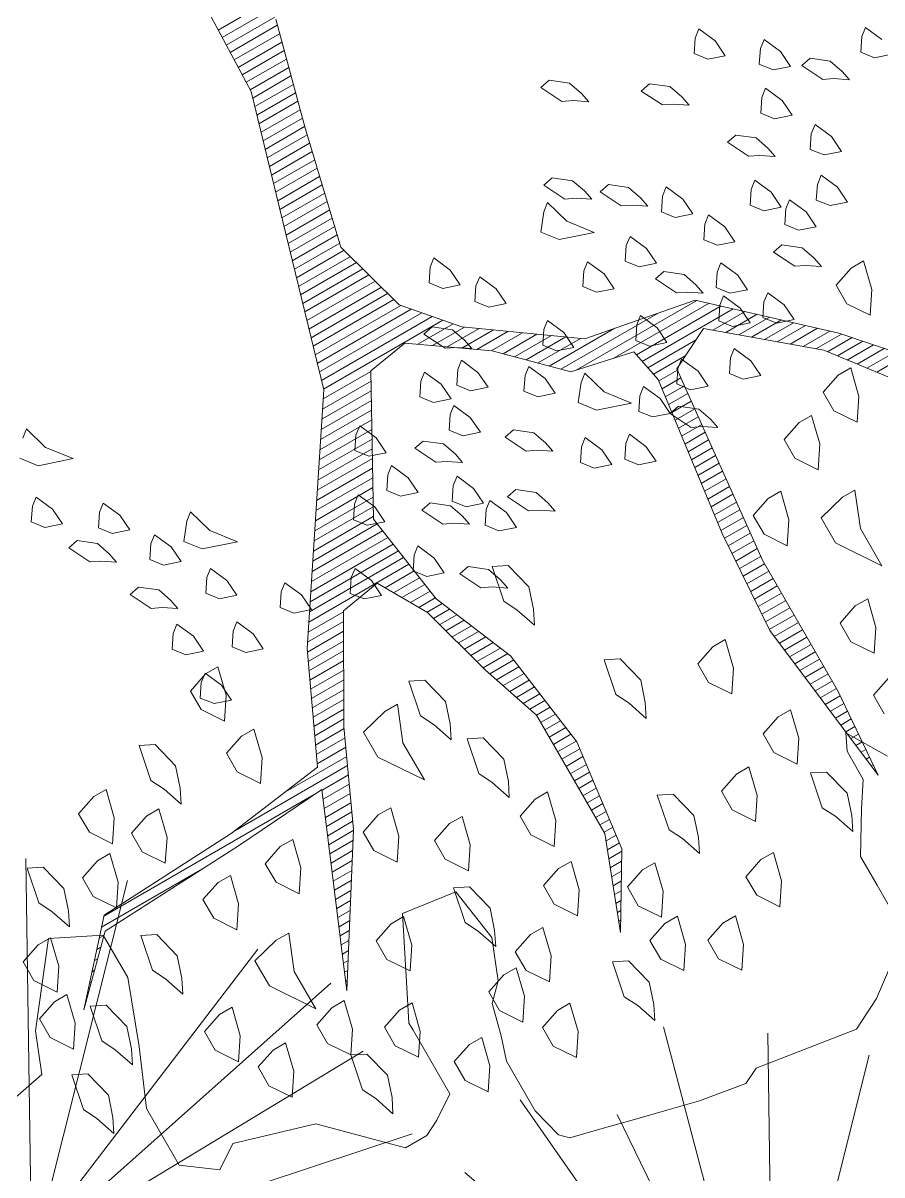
# Model space of a CAD drawing. Header units: metres. Extents: x 12093 to 20303, y 514 to 1412.
# Drawn here: x 19791.381 to 19792.836, y 679.381 to 681.333 of the extents above; entities that cross this region are included whole.
import ezdxf

# ---------------------------------------------------------------- set-up
doc = ezdxf.new("R2010")
doc.units = ezdxf.units.M
doc.layers.get('0').update_dxf_attribs({"lineweight": 13})
for name, color, linetype, lineweight in [('AMBI-GRASS', 104, 'Continuous', 20), ('ARBOLES', 52, 'Continuous', 13), ('grass', 64, 'Continuous', 13)]:
    doc.layers.add(name, color=color, linetype=linetype, lineweight=lineweight)
doc.layers.add('desnivel', color=9, linetype='Continuous')

# ---------------------------------------------------------------- blocks, each defined once
blk = doc.blocks.new('ghgfghgh')
at = {"layer": 'ARBOLES', "lineweight": 20}
for p, q in [((20001.6557, 663.7091), (20001.5472, 663.9124)), ((20001.6207, 663.7747), (20001.6728, 663.8048)), ((20001.6249, 663.7667), (20001.6768, 663.7967)), ((20001.6292, 663.7587), (20001.6809, 663.7886)), ((20001.682, 663.7863), (20001.713, 663.6712)), ((20001.6334, 663.7508), (20001.6837, 663.7798)), ((20001.6377, 663.7428), (20001.6862, 663.7708)), ((20001.6419, 663.7348), (20001.6886, 663.7618)), ((20001.6462, 663.7269), (20001.691, 663.7528)), ((20001.6504, 663.7189), (20001.6935, 663.7437)), ((20001.6547, 663.7109), (20001.6959, 663.7347)), ((20001.6574, 663.7021), (20001.6983, 663.7257)), ((20001.6596, 663.6929), (20001.7008, 663.7167)), ((20001.7333, 663.3904), (20001.6557, 663.7091)), ((20001.6618, 663.6838), (20001.7032, 663.7077)), ((20001.6641, 663.6746), (20001.7056, 663.6986)), ((20001.6663, 663.6655), (20001.708, 663.6896)), ((20001.6685, 663.6564), (20001.7105, 663.6806)), ((20001.6707, 663.6472), (20001.7129, 663.6716)), ((20001.673, 663.6381), (20001.7156, 663.6627)), ((20001.713, 663.6712), (20001.7517, 663.5428)), ((20001.6752, 663.6289), (20001.7182, 663.6538)), ((20001.6774, 663.6198), (20001.7209, 663.6449)), ((20001.6796, 663.6107), (20001.7236, 663.636)), ((20001.6819, 663.6015), (20001.7263, 663.6272)), ((20001.6841, 663.5924), (20001.7289, 663.6183)), ((20001.6863, 663.5832), (20001.7316, 663.6094)), ((20001.6885, 663.5741), (20001.7343, 663.6005)), ((20001.6908, 663.565), (20001.737, 663.5916)), ((20001.693, 663.5558), (20001.7396, 663.5828)), ((20001.6952, 663.5467), (20001.7423, 663.5739)), ((20001.6974, 663.5375), (20001.745, 663.565)), ((20001.6997, 663.5284), (20001.7477, 663.5561)), ((20001.7019, 663.5193), (20001.7503, 663.5472)), ((20001.7041, 663.5101), (20001.755, 663.5395)), ((20001.7517, 663.5428), (20001.8138, 663.4812)), ((20001.7064, 663.501), (20001.7617, 663.5329)), ((20001.7086, 663.4918), (20001.7683, 663.5263)), ((20001.7108, 663.4827), (20001.775, 663.5197)), ((20001.713, 663.4736), (20001.7816, 663.5132)), ((20001.7153, 663.4644), (20001.7882, 663.5066)), ((20001.7175, 663.4553), (20001.7949, 663.5)), ((20001.7197, 663.4461), (20001.8015, 663.4934)), ((20001.7219, 663.437), (20001.8082, 663.4868)), ((20001.7242, 663.4279), (20001.8155, 663.4806)), ((20002.0027, 663.4114), (20002.1318, 663.486)), ((20002.0121, 663.445), (20002.13, 663.4864)), ((20002.0423, 663.4239), (20002.1447, 663.483)), ((20002.0672, 663.4278), (20002.1576, 663.48)), ((20002.13, 663.4864), (20002.2834, 663.4509)), ((20001.7264, 663.4187), (20001.8267, 663.4767)), ((20001.7286, 663.4096), (20001.8379, 663.4727)), ((20001.7308, 663.4004), (20001.8492, 663.4688)), ((20001.9864, 663.4125), (20002.0903, 663.4725)), ((20002.0733, 663.4209), (20002.1705, 663.4771)), ((20002.1489, 663.4541), (20002.1834, 663.4741)), ((20002.1626, 663.4517), (20002.1963, 663.4711)), ((20002.1764, 663.4492), (20002.2092, 663.4681)), ((20001.7331, 663.3913), (20001.8604, 663.4648)), ((20001.9741, 663.4158), (20002.0441, 663.4562)), ((20002.1387, 663.456), (20002.1103, 663.413)), ((20002.2673, 663.4328), (20002.1387, 663.456)), ((20002.1901, 663.4467), (20002.222, 663.4651)), ((20002.2039, 663.4442), (20002.2349, 663.4621)), ((20002.2176, 663.4417), (20002.2478, 663.4592)), ((20002.2314, 663.4392), (20002.2607, 663.4562)), ((20002.0793, 663.414), (20002.1304, 663.4435)), ((20002.2451, 663.4368), (20002.2736, 663.4532)), ((20002.2589, 663.4343), (20002.2861, 663.45)), ((20002.2714, 663.4311), (20002.2976, 663.4462)), ((20002.2819, 663.4267), (20002.309, 663.4423)), ((20002.2834, 663.4509), (20002.4484, 663.3955)), ((20001.8197, 663.4403), (20001.7837, 663.4106)), ((20002.0645, 663.4309), (20001.997, 663.4096)), ((20002.0903, 663.4015), (20002.0645, 663.4309)), ((20002.419, 663.3696), (20002.2673, 663.4328)), ((20002.2924, 663.4223), (20002.3204, 663.4385)), ((20002.3029, 663.418), (20002.3318, 663.4347)), ((20002.3134, 663.4136), (20002.3432, 663.4308)), ((20002.0854, 663.4071), (20002.1193, 663.4267)), ((20002.3239, 663.4092), (20002.3546, 663.427)), ((20001.7327, 663.3807), (20001.7837, 663.4101)), ((20001.7837, 663.4106), (20001.7863, 663.2525)), ((20002.091, 663.3999), (20002.111, 663.4114)), ((20002.1103, 663.413), (20002.2017, 663.2087)), ((20001.732, 663.3698), (20001.7838, 663.3998)), ((20002.1587, 663.237), (20002.0903, 663.4015)), ((20002.0945, 663.3915), (20002.1147, 663.4032)), ((20002.098, 663.3831), (20002.1184, 663.3949)), ((20001.7155, 663.1141), (20001.7333, 663.3904)), ((20001.7313, 663.359), (20001.784, 663.3895)), ((20002.1015, 663.3747), (20002.1221, 663.3866)), ((20001.7299, 663.3373), (20001.7844, 663.3688)), ((20001.7306, 663.3482), (20001.7842, 663.3791)), ((20002.105, 663.3663), (20002.1258, 663.3783)), ((20002.1085, 663.3579), (20002.1295, 663.37)), ((20001.7292, 663.3265), (20001.7845, 663.3585)), ((20002.112, 663.3495), (20002.1332, 663.3617)), ((20001.7285, 663.3157), (20001.7847, 663.3481)), ((20002.1155, 663.341), (20002.1369, 663.3534)), ((20002.119, 663.3326), (20002.1406, 663.3452)), ((20001.7278, 663.3049), (20001.7849, 663.3378)), ((20002.1225, 663.3242), (20002.1443, 663.3369)), ((20001.7271, 663.294), (20001.785, 663.3275)), ((20002.126, 663.3158), (20002.1481, 663.3286)), ((20002.1294, 663.3074), (20002.1518, 663.3203)), ((20001.7257, 663.2724), (20001.7854, 663.3068)), ((20001.7264, 663.2832), (20001.7852, 663.3172)), ((20002.1329, 663.299), (20002.1555, 663.312)), ((20001.725, 663.2615), (20001.7856, 663.2965)), ((20002.1364, 663.2906), (20002.1592, 663.3037)), ((20002.1399, 663.2822), (20002.1629, 663.2954)), ((20001.7243, 663.2507), (20001.7857, 663.2862)), ((20002.1434, 663.2738), (20002.1666, 663.2872)), ((20001.7236, 663.2399), (20001.7859, 663.2759)), ((20002.1469, 663.2654), (20002.1703, 663.2789)), ((20002.1504, 663.257), (20002.174, 663.2706)), ((20001.7229, 663.2291), (20001.7861, 663.2655)), ((20002.1539, 663.2486), (20002.1777, 663.2623)), ((20001.7215, 663.2074), (20001.7905, 663.2472)), ((20001.7222, 663.2182), (20001.7862, 663.2552)), ((20001.7863, 663.2525), (20001.8533, 663.1671)), ((20002.1574, 663.2402), (20002.1814, 663.254)), ((20002.1612, 663.2319), (20002.1851, 663.2457)), ((20001.7201, 663.1857), (20001.8017, 663.2329)), ((20001.7208, 663.1966), (20001.7961, 663.24)), ((20002.2096, 663.1335), (20002.1587, 663.237)), ((20002.1652, 663.2238), (20002.1888, 663.2374)), ((20001.7194, 663.1749), (20001.8073, 663.2257)), ((20002.1692, 663.2157), (20002.1925, 663.2292)), ((20002.1732, 663.2076), (20002.1962, 663.2209)), ((20001.718, 663.1533), (20001.8186, 663.2113)), ((20001.7187, 663.1641), (20001.813, 663.2185)), ((20002.1772, 663.1995), (20002.1999, 663.2126)), ((20002.2017, 663.2087), (20002.2823, 663.069)), ((20001.7173, 663.1424), (20001.8242, 663.2042)), ((20001.7988, 663.1791), (20001.8299, 663.197)), ((20002.1812, 663.1913), (20002.2041, 663.2045)), ((20002.1852, 663.1832), (20002.2086, 663.1967)), ((20001.7904, 663.184), (20001.7543, 663.1543)), ((20001.8439, 663.1528), (20001.7904, 663.184)), ((20001.8078, 663.1738), (20001.8355, 663.1898)), ((20002.1892, 663.1751), (20002.2131, 663.1889)), ((20001.8168, 663.1686), (20001.8411, 663.1827)), ((20001.8258, 663.1634), (20001.8468, 663.1755)), ((20002.1932, 663.167), (20002.2176, 663.1811)), ((20002.1971, 663.1589), (20002.2221, 663.1733)), ((20001.8347, 663.1581), (20001.8524, 663.1683)), ((20001.8437, 663.1529), (20001.8598, 663.1622)), ((20001.8533, 663.1671), (20001.9326, 663.1065)), ((20002.2011, 663.1507), (20002.2266, 663.1654)), ((20001.7166, 663.1316), (20001.7543, 663.1534)), ((20001.7543, 663.1543), (20001.7549, 663.0305)), ((20001.906, 663.0912), (20001.8439, 663.1528)), ((20001.8504, 663.1463), (20001.8676, 663.1562)), ((20001.8571, 663.1397), (20001.8754, 663.1503)), ((20002.2051, 663.1426), (20002.2311, 663.1576)), ((20002.2091, 663.1345), (20002.2357, 663.1498)), ((20001.7159, 663.1208), (20001.7544, 663.143)), ((20001.8637, 663.1331), (20001.8831, 663.1444)), ((20001.8703, 663.1265), (20001.8909, 663.1384)), ((20002.2144, 663.1271), (20002.2402, 663.142)), ((20002.2198, 663.1198), (20002.2447, 663.1342)), ((20001.7158, 663.1103), (20001.7544, 663.1326)), ((20001.7167, 663.1004), (20001.7545, 663.1222)), ((20001.877, 663.12), (20001.8987, 663.1325)), ((20001.8836, 663.1134), (20001.9064, 663.1265)), ((20002.3255, 662.9788), (20002.2096, 663.1335)), ((20002.2253, 663.1126), (20002.2492, 663.1264)), ((20001.7265, 662.9875), (20001.7155, 663.1141)), ((20001.7175, 663.0904), (20001.7545, 663.1118)), ((20001.8903, 663.1068), (20001.9142, 663.1206)), ((20001.8969, 663.1002), (20001.922, 663.1147)), ((20002.2308, 663.1053), (20002.2537, 663.1185)), ((20002.2362, 663.098), (20002.2582, 663.1107)), ((20001.7184, 663.0805), (20001.7546, 663.1014)), ((20001.9036, 663.0936), (20001.9298, 663.1087)), ((20001.9105, 663.0872), (20001.9361, 663.102)), ((20001.9326, 663.1065), (20002.0035, 663.0145)), ((20002.2417, 663.0907), (20002.2627, 663.1029)), ((20001.7193, 663.0706), (20001.7546, 663.091)), ((20001.9605, 663.0429), (20001.906, 663.0912)), ((20001.9176, 663.0809), (20001.9417, 663.0948)), ((20001.9248, 663.0746), (20001.9472, 663.0875)), ((20002.2471, 663.0834), (20002.2673, 663.0951)), ((20002.2526, 663.0762), (20002.2718, 663.0873)), ((20001.7201, 663.0607), (20001.7547, 663.0806)), ((20001.9319, 663.0683), (20001.9528, 663.0803)), ((20001.939, 663.0619), (20001.9584, 663.0731)), ((20002.258, 663.0689), (20002.2763, 663.0794)), ((20001.721, 663.0507), (20001.7547, 663.0702)), ((20001.7219, 663.0408), (20001.7548, 663.0598)), ((20001.9461, 663.0556), (20001.9639, 663.0659)), ((20002.2635, 663.0616), (20002.2808, 663.0716)), ((20002.2689, 663.0543), (20002.2849, 663.0636)), ((20002.2823, 663.069), (20002.3255, 662.9788)), ((20001.7227, 663.0309), (20001.7548, 663.0494)), ((20001.9532, 663.0493), (20001.9695, 663.0587)), ((20001.9604, 663.043), (20001.975, 663.0515)), ((20002.2744, 663.0471), (20002.2888, 663.0554)), ((20001.7236, 663.021), (20001.7549, 663.039)), ((20002.0335, 662.9165), (20001.9605, 663.0429)), ((20001.9649, 663.0352), (20001.9806, 663.0442)), ((20001.9695, 663.0274), (20001.9861, 663.037)), ((20002.2798, 663.0398), (20002.2927, 663.0472)), ((20002.2853, 663.0325), (20002.2966, 663.0391)), ((20001.7245, 663.011), (20001.7551, 663.0287)), ((20001.7549, 663.0305), (20001.7649, 662.921)), ((20001.974, 663.0196), (20001.9917, 663.0298)), ((20002.2907, 663.0252), (20002.3006, 663.0309)), ((20001.7253, 663.0011), (20001.756, 663.0188)), ((20001.9785, 663.0118), (20001.9973, 663.0226)), ((20001.983, 663.0039), (20002.0028, 663.0154)), ((20002.0035, 663.0145), (20002.0516, 662.9004)), ((20002.2962, 663.018), (20002.3045, 663.0227)), ((20002.3016, 663.0107), (20002.3084, 663.0146)), ((20001.6924, 662.9613), (20001.7578, 662.999)), ((20001.7262, 662.9912), (20001.7569, 663.0089)), ((20001.9875, 662.9961), (20002.0066, 663.0071)), ((20001.992, 662.9883), (20002.0101, 662.9988)), ((20002.3071, 663.0034), (20002.3123, 663.0064)), ((20002.3125, 662.9961), (20002.3162, 662.9982)), ((20001.6345, 662.9166), (20001.7265, 662.9875)), ((20001.6383, 662.9196), (20001.7587, 662.9891)), ((20001.9965, 662.9805), (20002.0137, 662.9904)), ((20002.318, 662.9888), (20002.3201, 662.9901)), ((20001.7315, 662.963), (20001.7596, 662.9792)), ((20002.0011, 662.9727), (20002.0172, 662.982)), ((20002.0056, 662.9648), (20002.0208, 662.9736)), ((20002.3234, 662.9816), (20002.324, 662.9819)), ((20001.7314, 662.9637), (20001.6421, 662.9034)), ((20001.7581, 662.7486), (20001.7314, 662.9637)), ((20001.7327, 662.9532), (20001.7605, 662.9693)), ((20002.0101, 662.957), (20002.0243, 662.9652)), ((20001.4985, 662.8284), (20001.7231, 662.9581)), ((20001.7339, 662.9435), (20001.7614, 662.9594)), ((20001.7351, 662.9338), (20001.7623, 662.9495)), ((20002.0146, 662.9492), (20002.0278, 662.9568)), ((20001.7363, 662.9241), (20001.7632, 662.9396)), ((20002.0191, 662.9414), (20002.0314, 662.9485)), ((20002.0236, 662.9336), (20002.0349, 662.9401)), ((20001.7375, 662.9143), (20001.7641, 662.9297)), ((20002.0281, 662.9258), (20002.0384, 662.9317)), ((20001.4987, 662.8294), (20001.6345, 662.9166)), ((20001.7387, 662.9046), (20001.7648, 662.9197)), ((20001.7649, 662.921), (20001.7581, 662.7486)), ((20002.0327, 662.9179), (20002.042, 662.9233)), ((20002.0501, 662.8109), (20002.0335, 662.9165)), ((20002.0347, 662.9087), (20002.0455, 662.9149)), ((20001.6421, 662.9034), (20001.4997, 662.8122)), ((20001.7399, 662.8949), (20001.7644, 662.909)), ((20002.0362, 662.8991), (20002.049, 662.9065)), ((20002.0516, 662.9004), (20002.0501, 662.8109)), ((20001.7411, 662.8851), (20001.764, 662.8984)), ((20001.7423, 662.8754), (20001.7636, 662.8877)), ((20002.0377, 662.8896), (20002.0516, 662.8976)), ((20001.4959, 662.8166), (20001.6038, 662.8788)), ((20001.7435, 662.8657), (20001.7632, 662.877)), ((20002.0392, 662.88), (20002.0514, 662.8871)), ((20002.0407, 662.8705), (20002.0512, 662.8765)), ((20001.7447, 662.856), (20001.7627, 662.8663)), ((20002.0422, 662.8609), (20002.0511, 662.866)), ((20001.746, 662.8462), (20001.7623, 662.8557)), ((20002.0437, 662.8514), (20002.0509, 662.8555)), ((20001.7472, 662.8365), (20001.7619, 662.845)), ((20002.0453, 662.8418), (20002.0507, 662.845)), ((20001.4772, 662.7283), (20001.4987, 662.8294)), ((20001.7484, 662.8268), (20001.7615, 662.8343)), ((20002.0468, 662.8323), (20002.0505, 662.8344)), ((20001.7496, 662.817), (20001.761, 662.8237)), ((20002.0483, 662.8227), (20002.0503, 662.8239)), ((20001.4997, 662.8122), (20001.4772, 662.7283)), ((20001.7508, 662.8073), (20001.7606, 662.813)), ((20001.752, 662.7976), (20001.7602, 662.8023)), ((20001.4909, 662.7928), (20001.4951, 662.7952)), ((20001.7532, 662.7879), (20001.7598, 662.7917)), ((20001.4884, 662.7809), (20001.4918, 662.7829)), ((20001.7544, 662.7781), (20001.7593, 662.781)), ((20001.4859, 662.769), (20001.4885, 662.7706)), ((20001.7556, 662.7684), (20001.7589, 662.7703)), ((20001.7568, 662.7587), (20001.7585, 662.7596)), ((20001.758, 662.7489), (20001.7581, 662.749))]:
    blk.add_line(p, q, dxfattribs=at)
at = {"layer": 'desnivel', "lineweight": 20}
for p, q in [((20001.6363, 662.5855), (20001.6223, 662.5573)), ((20001.8205, 662.5809), (20001.7966, 662.5873)), ((20001.6223, 662.5573), (20001.5789, 662.5625))]:
    blk.add_line(p, q, dxfattribs=at)
at = {"layer": 'grass'}
for p, q in [((20002.1338, 663.776), (20002.1298, 663.7662)), ((20002.1514, 663.7631), (20002.1338, 663.776)), ((20002.3118, 663.7776), (20002.3078, 663.7678)), ((20002.3294, 663.7647), (20002.3118, 663.7776)), ((20002.1298, 663.7662), (20002.1287, 663.7495)), ((20002.1621, 663.7473), (20002.1514, 663.7631)), ((20002.2036, 663.7647), (20002.1996, 663.7549)), ((20002.2212, 663.7518), (20002.2036, 663.7647)), ((20002.3078, 663.7678), (20002.3067, 663.7511)), ((20002.1287, 663.7495), (20002.1434, 663.7435)), ((20002.1996, 663.7549), (20002.1984, 663.7382)), ((20002.2319, 663.7359), (20002.2212, 663.7518)), ((20002.3067, 663.7511), (20002.3214, 663.7451)), ((20002.3214, 663.7451), (20002.3401, 663.7489)), ((20002.1434, 663.7435), (20002.1621, 663.7473)), ((20002.1984, 663.7382), (20002.2132, 663.7322)), ((20002.2437, 663.7368), (20002.2526, 663.7446)), ((20002.2662, 663.7219), (20002.2437, 663.7368)), ((20002.2526, 663.7446), (20002.2742, 663.7415)), ((20002.2742, 663.7415), (20002.2869, 663.7306)), ((20002.2132, 663.7322), (20002.2319, 663.7359)), ((20002.2869, 663.7306), (20002.2947, 663.7217)), ((20001.9652, 663.7134), (20001.9741, 663.7212)), ((20001.9877, 663.6985), (20001.9652, 663.7134)), ((20001.9741, 663.7212), (20001.9957, 663.7181)), ((20001.9957, 663.7181), (20002.0084, 663.7071)), ((20002.0724, 663.7096), (20002.0813, 663.7174)), ((20002.0813, 663.7174), (20002.1029, 663.7143)), ((20002.1029, 663.7143), (20002.1156, 663.7034)), ((20002.2051, 663.7125), (20002.2011, 663.7027)), ((20002.2227, 663.6996), (20002.2051, 663.7125)), ((20002.278, 663.7228), (20002.2662, 663.7219)), ((20002.2947, 663.7217), (20002.278, 663.7228)), ((20002.0084, 663.7071), (20002.0162, 663.6982)), ((20002.0949, 663.6947), (20002.0724, 663.7096)), ((20002.1156, 663.7034), (20002.1234, 663.6945)), ((20002.2011, 663.7027), (20002.2, 663.686)), ((20002.2334, 663.6838), (20002.2227, 663.6996)), ((20001.9995, 663.6993), (20001.9877, 663.6985)), ((20002.0162, 663.6982), (20001.9995, 663.6993)), ((20002.1067, 663.6956), (20002.0949, 663.6947)), ((20002.1234, 663.6945), (20002.1067, 663.6956)), ((20002.2, 663.686), (20002.2147, 663.68)), ((20002.2147, 663.68), (20002.2334, 663.6838)), ((20002.1644, 663.6548), (20002.1733, 663.6626)), ((20002.1733, 663.6626), (20002.1949, 663.6595)), ((20002.2539, 663.664), (20002.2528, 663.6473)), ((20002.2579, 663.6738), (20002.2539, 663.664)), ((20002.2755, 663.6609), (20002.2579, 663.6738)), ((20002.1869, 663.6399), (20002.1644, 663.6548)), ((20002.1949, 663.6595), (20002.2076, 663.6486)), ((20002.2862, 663.6451), (20002.2755, 663.6609)), ((20002.1987, 663.6408), (20002.1869, 663.6399)), ((20002.2154, 663.6397), (20002.1987, 663.6408)), ((20002.2076, 663.6486), (20002.2154, 663.6397)), ((20002.2528, 663.6473), (20002.2675, 663.6413)), ((20002.2675, 663.6413), (20002.2862, 663.6451)), ((20001.9684, 663.6091), (20001.9773, 663.6169)), ((20001.9773, 663.6169), (20001.9989, 663.6138)), ((20001.9989, 663.6138), (20002.0116, 663.6029)), ((20002.1936, 663.6143), (20002.1896, 663.6045)), ((20002.2112, 663.6014), (20002.1936, 663.6143)), ((20002.2644, 663.6197), (20002.2604, 663.6099)), ((20002.282, 663.6068), (20002.2644, 663.6197)), ((20001.9909, 663.5942), (20001.9684, 663.6091)), ((20002.0116, 663.6029), (20002.0194, 663.594)), ((20002.0283, 663.6018), (20002.0372, 663.6096)), ((20002.0508, 663.5869), (20002.0283, 663.6018)), ((20002.0372, 663.6096), (20002.0588, 663.6065)), ((20002.0588, 663.6065), (20002.0715, 663.5956)), ((20002.0991, 663.6072), (20002.0951, 663.5974)), ((20002.1167, 663.5942), (20002.0991, 663.6072)), ((20002.1896, 663.6045), (20002.1885, 663.5878)), ((20002.2219, 663.5856), (20002.2112, 663.6014)), ((20002.2604, 663.6099), (20002.2593, 663.5932)), ((20002.2927, 663.5909), (20002.282, 663.6068)), ((20001.9722, 663.5904), (20001.9682, 663.5806)), ((20001.9927, 663.5706), (20001.9722, 663.5904)), ((20002.0027, 663.5951), (20001.9909, 663.5942)), ((20002.0194, 663.594), (20002.0027, 663.5951)), ((20002.0715, 663.5956), (20002.0793, 663.5867)), ((20002.0951, 663.5974), (20002.094, 663.5806)), ((20002.1274, 663.5784), (20002.1167, 663.5942)), ((20002.2308, 663.5934), (20002.2268, 663.5836)), ((20002.2484, 663.5805), (20002.2308, 663.5934)), ((20002.2593, 663.5932), (20002.274, 663.5872)), ((20002.274, 663.5872), (20002.2927, 663.5909)), ((20001.9682, 663.5806), (20001.965, 663.559)), ((20002.0626, 663.5878), (20002.0508, 663.5869)), ((20002.0793, 663.5867), (20002.0626, 663.5878)), ((20002.094, 663.5806), (20002.1087, 663.5746)), ((20002.1087, 663.5746), (20002.1274, 663.5784)), ((20002.1441, 663.5773), (20002.1401, 663.5675)), ((20002.1617, 663.5644), (20002.1441, 663.5773)), ((20002.1885, 663.5878), (20002.2032, 663.5818)), ((20002.2032, 663.5818), (20002.2219, 663.5856)), ((20002.2268, 663.5836), (20002.2257, 663.5669)), ((20002.2591, 663.5647), (20002.2484, 663.5805)), ((20002.0221, 663.5586), (20001.9927, 663.5706)), ((20002.1401, 663.5675), (20002.139, 663.5508)), ((20002.1724, 663.5486), (20002.1617, 663.5644)), ((20002.2257, 663.5669), (20002.2404, 663.5609)), ((20002.2404, 663.5609), (20002.2591, 663.5647)), ((20001.965, 663.559), (20001.9847, 663.551)), ((20001.9847, 663.551), (20002.0221, 663.5586)), ((20002.0604, 663.5544), (20002.0564, 663.5446)), ((20002.078, 663.5414), (20002.0604, 663.5544)), ((20002.0564, 663.5446), (20002.0553, 663.5278)), ((20002.0887, 663.5256), (20002.078, 663.5414)), ((20002.139, 663.5508), (20002.1537, 663.5448)), ((20002.1537, 663.5448), (20002.1724, 663.5486)), ((20002.2137, 663.5375), (20002.2226, 663.5453)), ((20002.2226, 663.5453), (20002.2442, 663.5422)), ((20002.2442, 663.5422), (20002.2569, 663.5312)), ((20001.8508, 663.5314), (20001.8468, 663.5216)), ((20001.8684, 663.5184), (20001.8508, 663.5314)), ((20002.0553, 663.5278), (20002.07, 663.5218)), ((20002.2362, 663.5225), (20002.2137, 663.5375)), ((20002.2569, 663.5312), (20002.2647, 663.5223)), ((20002.3098, 663.5282), (20002.2965, 663.5205)), ((20002.3185, 663.4977), (20002.3098, 663.5282)), ((20001.8468, 663.5216), (20001.8457, 663.5048)), ((20001.8791, 663.5026), (20001.8684, 663.5184)), ((20002.0109, 663.5174), (20002.0098, 663.5007)), ((20002.015, 663.5272), (20002.0109, 663.5174)), ((20002.0326, 663.5143), (20002.015, 663.5272)), ((20002.07, 663.5218), (20002.0887, 663.5256)), ((20002.0876, 663.5089), (20002.0965, 663.5167)), ((20002.0965, 663.5167), (20002.1181, 663.5136)), ((20002.1535, 663.5163), (20002.1524, 663.4996)), ((20002.1575, 663.5261), (20002.1535, 663.5163)), ((20002.1751, 663.5132), (20002.1575, 663.5261)), ((20002.248, 663.5234), (20002.2362, 663.5225)), ((20002.2647, 663.5223), (20002.248, 663.5234)), ((20002.2965, 663.5205), (20002.2804, 663.5023)), ((20001.8457, 663.5048), (20001.8604, 663.4988)), ((20001.8604, 663.4988), (20001.8791, 663.5026)), ((20001.8998, 663.5113), (20001.8958, 663.5015)), ((20001.9174, 663.4984), (20001.8998, 663.5113)), ((20002.0433, 663.4984), (20002.0326, 663.5143)), ((20002.1101, 663.494), (20002.0876, 663.5089)), ((20002.1181, 663.5136), (20002.1308, 663.5027)), ((20002.1308, 663.5027), (20002.1386, 663.4938)), ((20002.1858, 663.4974), (20002.1751, 663.5132)), ((20001.8958, 663.5015), (20001.8947, 663.4848)), ((20001.9281, 663.4826), (20001.9174, 663.4984)), ((20002.0098, 663.5007), (20002.0245, 663.4946)), ((20002.0245, 663.4946), (20002.0433, 663.4984)), ((20002.1219, 663.4949), (20002.1101, 663.494)), ((20002.1386, 663.4938), (20002.1219, 663.4949)), ((20002.1524, 663.4996), (20002.1671, 663.4936)), ((20002.1602, 663.4907), (20002.1562, 663.4809)), ((20002.1778, 663.4778), (20002.1602, 663.4907)), ((20002.1671, 663.4936), (20002.1858, 663.4974)), ((20002.2074, 663.4942), (20002.2034, 663.4844)), ((20002.225, 663.4813), (20002.2074, 663.4942)), ((20002.2804, 663.5023), (20002.2919, 663.4824)), ((20002.3167, 663.4701), (20002.3185, 663.4977)), ((20001.8138, 663.4812), (20001.8806, 663.4577)), ((20001.8947, 663.4848), (20001.9094, 663.4788)), ((20001.9094, 663.4788), (20001.9281, 663.4826)), ((20002.1562, 663.4809), (20002.1551, 663.4642)), ((20002.2034, 663.4844), (20002.2023, 663.4677)), ((20002.2357, 663.4655), (20002.225, 663.4813)), ((20002.2919, 663.4824), (20002.3167, 663.4701)), ((20002.0716, 663.4697), (20002.0675, 663.4599)), ((20002.0892, 663.4568), (20002.0716, 663.4697)), ((20002.1885, 663.4619), (20002.1778, 663.4778)), ((20002.2023, 663.4677), (20002.217, 663.4617)), ((20001.8338, 663.4391), (20001.8716, 663.4609)), ((20001.8403, 663.4498), (20001.8492, 663.4576)), ((20001.8492, 663.4576), (20001.8709, 663.4545)), ((20001.8495, 663.4377), (20001.8837, 663.4574)), ((20001.8652, 663.4363), (20001.8991, 663.4559)), ((20001.8709, 663.4545), (20001.8836, 663.4436)), ((20001.8806, 663.4577), (20002.0121, 663.445)), ((20001.8809, 663.4349), (20001.9146, 663.4544)), ((20001.9682, 663.4548), (20001.9671, 663.4381)), ((20001.9722, 663.4646), (20001.9682, 663.4548)), ((20001.9898, 663.4516), (20001.9722, 663.4646)), ((20002.0675, 663.4599), (20002.0664, 663.4432)), ((20002.0998, 663.441), (20002.0892, 663.4568)), ((20002.1551, 663.4642), (20002.1698, 663.4582)), ((20002.1698, 663.4582), (20002.1885, 663.4619)), ((20002.217, 663.4617), (20002.2357, 663.4655)), ((20001.8628, 663.4349), (20001.8403, 663.4498)), ((20001.8836, 663.4436), (20001.8914, 663.4347)), ((20001.8966, 663.4336), (20001.93, 663.4529)), ((20001.9122, 663.4322), (20001.9455, 663.4514)), ((20001.9248, 663.429), (20001.961, 663.4499)), ((20001.9371, 663.4257), (20001.9764, 663.4484)), ((20001.9494, 663.4224), (20001.9919, 663.4469)), ((20001.9617, 663.4191), (20002.0073, 663.4454)), ((20002.0005, 663.4358), (20001.9898, 663.4516)), ((20002.0664, 663.4432), (20002.0811, 663.4372)), ((20001.9131, 663.4321), (20001.8197, 663.4403)), ((20001.8746, 663.4358), (20001.8628, 663.4349)), ((20001.8914, 663.4347), (20001.8746, 663.4358)), ((20001.997, 663.4096), (20001.9131, 663.4321)), ((20001.9671, 663.4381), (20001.9818, 663.432)), ((20001.9818, 663.432), (20002.0005, 663.4358)), ((20002.0811, 663.4372), (20002.0998, 663.441)), ((20002.1716, 663.4345), (20002.1676, 663.4247)), ((20002.1892, 663.4216), (20002.1716, 663.4345)), ((20001.8804, 663.422), (20001.8764, 663.4122)), ((20001.898, 663.4091), (20001.8804, 663.422)), ((20002.1154, 663.4232), (20002.1114, 663.4134)), ((20002.133, 663.4103), (20002.1154, 663.4232)), ((20002.1676, 663.4247), (20002.1665, 663.408)), ((20002.1999, 663.4058), (20002.1892, 663.4216)), ((20001.841, 663.4095), (20001.837, 663.3997)), ((20001.8586, 663.3966), (20001.841, 663.4095)), ((20001.8764, 663.4122), (20001.8753, 663.3955)), ((20001.9087, 663.3933), (20001.898, 663.4091)), ((20001.9482, 663.4057), (20001.9471, 663.389)), ((20001.9522, 663.4155), (20001.9482, 663.4057)), ((20001.9698, 663.4026), (20001.9522, 663.4155)), ((20002.0121, 663.4082), (20002.0081, 663.3984)), ((20002.0326, 663.3884), (20002.0121, 663.4082)), ((20002.1114, 663.4134), (20002.1103, 663.3967)), ((20002.1437, 663.3944), (20002.133, 663.4103)), ((20002.1665, 663.408), (20002.1812, 663.402)), ((20002.1812, 663.402), (20002.1999, 663.4058)), ((20002.2827, 663.4062), (20002.2666, 663.388)), ((20002.296, 663.4138), (20002.2827, 663.4062)), ((20002.3047, 663.3834), (20002.296, 663.4138)), ((20001.837, 663.3997), (20001.8359, 663.383)), ((20001.8693, 663.3808), (20001.8586, 663.3966)), ((20001.8753, 663.3955), (20001.89, 663.3895)), ((20001.89, 663.3895), (20001.9087, 663.3933)), ((20001.9805, 663.3868), (20001.9698, 663.4026)), ((20002.0081, 663.3984), (20002.005, 663.3768)), ((20002.0749, 663.394), (20002.0709, 663.3842)), ((20002.0925, 663.3811), (20002.0749, 663.394)), ((20002.1103, 663.3967), (20002.125, 663.3906)), ((20002.125, 663.3906), (20002.1437, 663.3944)), ((20001.8359, 663.383), (20001.8506, 663.377)), ((20001.8506, 663.377), (20001.8693, 663.3808)), ((20001.9471, 663.389), (20001.9618, 663.383)), ((20001.9618, 663.383), (20001.9805, 663.3868)), ((20002.062, 663.3764), (20002.0326, 663.3884)), ((20002.0709, 663.3842), (20002.0698, 663.3675)), ((20002.1032, 663.3652), (20002.0925, 663.3811)), ((20002.2666, 663.388), (20002.2781, 663.368)), ((20002.3029, 663.3558), (20002.3047, 663.3834)), ((20001.8722, 663.3739), (20001.8682, 663.3641)), ((20001.8898, 663.361), (20001.8722, 663.3739)), ((20002.005, 663.3768), (20002.0246, 663.3688)), ((20002.0246, 663.3688), (20002.062, 663.3764)), ((20002.0698, 663.3675), (20002.0845, 663.3615)), ((20002.1032, 663.3652), (20002.1121, 663.373)), ((20002.1121, 663.373), (20002.1337, 663.3699)), ((20002.1337, 663.3699), (20002.1464, 663.359)), ((20002.2781, 663.368), (20002.3029, 663.3558)), ((20001.8682, 663.3641), (20001.8671, 663.3474)), ((20001.9005, 663.3451), (20001.8898, 663.361)), ((20002.0845, 663.3615), (20002.1032, 663.3652)), ((20002.1257, 663.3503), (20002.1032, 663.3652)), ((20002.1464, 663.359), (20002.1542, 663.3501)), ((20002.241, 663.3555), (20002.2249, 663.3373)), ((20002.2543, 663.3632), (20002.241, 663.3555)), ((20002.263, 663.3327), (20002.2543, 663.3632)), ((20001.4158, 663.3488), (20001.4118, 663.339)), ((20001.4363, 663.329), (20001.4158, 663.3488)), ((20001.7718, 663.352), (20001.7677, 663.3422)), ((20001.7894, 663.3391), (20001.7718, 663.352)), ((20001.8671, 663.3474), (20001.8818, 663.3414)), ((20001.8818, 663.3414), (20001.9005, 663.3451)), ((20001.927, 663.34), (20001.9359, 663.3478)), ((20001.9359, 663.3478), (20001.9575, 663.3447)), ((20001.9575, 663.3447), (20001.9702, 663.3338)), ((20002.0598, 663.343), (20002.0558, 663.3332)), ((20002.0774, 663.33), (20002.0598, 663.343)), ((20002.1375, 663.3512), (20002.1257, 663.3503)), ((20002.1542, 663.3501), (20002.1375, 663.3512)), ((20001.7677, 663.3422), (20001.7666, 663.3255)), ((20001.8001, 663.3233), (20001.7894, 663.3391)), ((20001.8306, 663.328), (20001.8395, 663.3358)), ((20001.8395, 663.3358), (20001.8611, 663.3327)), ((20001.8611, 663.3327), (20001.8738, 663.3218)), ((20001.9495, 663.3251), (20001.927, 663.34)), ((20001.9702, 663.3338), (20001.978, 663.3249)), ((20002.0126, 663.3394), (20002.0086, 663.3296)), ((20002.0302, 663.3265), (20002.0126, 663.3394)), ((20002.0558, 663.3332), (20002.0547, 663.3165)), ((20002.2249, 663.3373), (20002.2364, 663.3174)), ((20002.2612, 663.3051), (20002.263, 663.3327)), ((20001.4657, 663.317), (20001.4363, 663.329)), ((20001.7666, 663.3255), (20001.7813, 663.3195)), ((20001.7813, 663.3195), (20001.8001, 663.3233)), ((20001.8531, 663.3131), (20001.8306, 663.328)), ((20001.8738, 663.3218), (20001.8816, 663.3128)), ((20001.9613, 663.326), (20001.9495, 663.3251)), ((20001.978, 663.3249), (20001.9613, 663.326)), ((20002.0086, 663.3296), (20002.0074, 663.3129)), ((20002.0409, 663.3107), (20002.0302, 663.3265)), ((20002.0881, 663.3142), (20002.0774, 663.33)), ((20001.4087, 663.3174), (20001.4283, 663.3094)), ((20001.4283, 663.3094), (20001.4657, 663.317)), ((20001.8058, 663.3095), (20001.8018, 663.2997)), ((20001.8234, 663.2966), (20001.8058, 663.3095)), ((20001.8649, 663.314), (20001.8531, 663.3131)), ((20001.8816, 663.3128), (20001.8649, 663.314)), ((20002.0074, 663.3129), (20002.0221, 663.3069)), ((20002.0221, 663.3069), (20002.0409, 663.3107)), ((20002.0547, 663.3165), (20002.0694, 663.3104)), ((20002.0694, 663.3104), (20002.0881, 663.3142)), ((20002.2364, 663.3174), (20002.2612, 663.3051)), ((20001.8018, 663.2997), (20001.8007, 663.283)), ((20001.8341, 663.2808), (20001.8234, 663.2966)), ((20001.8756, 663.2981), (20001.8716, 663.2883)), ((20001.8932, 663.2852), (20001.8756, 663.2981)), ((20001.8007, 663.283), (20001.8154, 663.277)), ((20001.8716, 663.2883), (20001.8705, 663.2716)), ((20001.9039, 663.2694), (20001.8932, 663.2852)), ((20001.9295, 663.2761), (20001.9384, 663.2839)), ((20001.9384, 663.2839), (20001.96, 663.2808)), ((20002.2213, 663.2821), (20002.208, 663.2744)), ((20002.2301, 663.2517), (20002.2213, 663.2821)), ((20002.3004, 663.2834), (20002.2871, 663.2757)), ((20002.3063, 663.2425), (20002.3004, 663.2834)), ((20001.4261, 663.276), (20001.4221, 663.2662)), ((20001.4437, 663.2631), (20001.4261, 663.276)), ((20001.4978, 663.2695), (20001.4938, 663.2597)), ((20001.5154, 663.2566), (20001.4978, 663.2695)), ((20001.7702, 663.2783), (20001.7662, 663.2685)), ((20001.7878, 663.2654), (20001.7702, 663.2783)), ((20001.8154, 663.277), (20001.8341, 663.2808)), ((20001.8379, 663.262), (20001.8468, 663.2698)), ((20001.8468, 663.2698), (20001.8685, 663.2667)), ((20001.8705, 663.2716), (20001.8852, 663.2656)), ((20001.8852, 663.2656), (20001.9039, 663.2694)), ((20001.9108, 663.2723), (20001.9068, 663.2625)), ((20001.9284, 663.2594), (20001.9108, 663.2723)), ((20001.952, 663.2612), (20001.9295, 663.2761)), ((20001.96, 663.2808), (20001.9727, 663.2699)), ((20001.9727, 663.2699), (20001.9805, 663.261)), ((20002.208, 663.2744), (20002.1919, 663.2562)), ((20002.2871, 663.2757), (20002.2643, 663.2537)), ((20001.4221, 663.2662), (20001.4209, 663.2495)), ((20001.4544, 663.2472), (20001.4437, 663.2631)), ((20001.4938, 663.2597), (20001.4927, 663.243)), ((20001.5261, 663.2408), (20001.5154, 663.2566)), ((20001.5911, 663.26), (20001.5871, 663.2502)), ((20001.6116, 663.2402), (20001.5911, 663.26)), ((20001.7662, 663.2685), (20001.7651, 663.2518)), ((20001.7985, 663.2496), (20001.7878, 663.2654)), ((20001.8604, 663.2471), (20001.8379, 663.262)), ((20001.8685, 663.2667), (20001.8812, 663.2558)), ((20001.9068, 663.2625), (20001.9057, 663.2458)), ((20001.9391, 663.2436), (20001.9284, 663.2594)), ((20001.9638, 663.2621), (20001.952, 663.2612)), ((20001.9805, 663.261), (20001.9638, 663.2621)), ((20001.4209, 663.2495), (20001.4356, 663.2434)), ((20001.4356, 663.2434), (20001.4544, 663.2472)), ((20001.5871, 663.2502), (20001.584, 663.2286)), ((20001.7651, 663.2518), (20001.7798, 663.2458)), ((20001.7798, 663.2458), (20001.7985, 663.2496)), ((20001.8722, 663.248), (20001.8604, 663.2471)), ((20001.889, 663.2469), (20001.8722, 663.248)), ((20001.8812, 663.2558), (20001.889, 663.2469)), ((20001.9057, 663.2458), (20001.9204, 663.2398)), ((20002.1919, 663.2562), (20002.2035, 663.2363)), ((20002.2283, 663.224), (20002.2301, 663.2517)), ((20002.2643, 663.2537), (20002.2797, 663.2271)), ((20001.4927, 663.243), (20001.5074, 663.237)), ((20001.5074, 663.237), (20001.5261, 663.2408)), ((20001.5526, 663.2357), (20001.5486, 663.2259)), ((20001.5702, 663.2228), (20001.5526, 663.2357)), ((20001.641, 663.2281), (20001.6116, 663.2402)), ((20001.9204, 663.2398), (20001.9391, 663.2436)), ((20002.2035, 663.2363), (20002.2283, 663.224)), ((20002.3293, 663.2026), (20002.3063, 663.2425)), ((20001.461, 663.2216), (20001.47, 663.2294)), ((20001.4835, 663.2067), (20001.461, 663.2216)), ((20001.47, 663.2294), (20001.4916, 663.2263)), ((20001.4916, 663.2263), (20001.5043, 663.2154)), ((20001.5486, 663.2259), (20001.5475, 663.2092)), ((20001.5809, 663.207), (20001.5702, 663.2228)), ((20001.584, 663.2286), (20001.6036, 663.2205)), ((20001.6036, 663.2205), (20001.641, 663.2281)), ((20001.8337, 663.2237), (20001.8297, 663.2139)), ((20001.8513, 663.2108), (20001.8337, 663.2237)), ((20002.2797, 663.2271), (20002.3293, 663.2026)), ((20001.4954, 663.2076), (20001.4835, 663.2067)), ((20001.5121, 663.2065), (20001.4954, 663.2076)), ((20001.5043, 663.2154), (20001.5121, 663.2065)), ((20001.5475, 663.2092), (20001.5622, 663.2032)), ((20001.8297, 663.2139), (20001.8286, 663.1972)), ((20001.862, 663.195), (20001.8513, 663.2108)), ((20001.5622, 663.2032), (20001.5809, 663.207)), ((20001.6123, 663.1998), (20001.6083, 663.19)), ((20001.6299, 663.1869), (20001.6123, 663.1998)), ((20001.7667, 663.1997), (20001.7627, 663.1899)), ((20001.7843, 663.1867), (20001.7667, 663.1997)), ((20001.8286, 663.1972), (20001.8433, 663.1912)), ((20001.8787, 663.1939), (20001.8876, 663.2017)), ((20001.8876, 663.2017), (20001.9092, 663.1986)), ((20001.9092, 663.1986), (20001.9219, 663.1877)), ((20001.9132, 663.2017), (20001.9303, 663.2027)), ((20001.9257, 663.1646), (20001.9132, 663.2017)), ((20001.9303, 663.2027), (20001.9523, 663.1799)), ((20001.6083, 663.19), (20001.6072, 663.1733)), ((20001.6406, 663.1711), (20001.6299, 663.1869)), ((20001.6918, 663.1845), (20001.6878, 663.1747)), ((20001.7094, 663.1716), (20001.6918, 663.1845)), ((20001.7627, 663.1899), (20001.7616, 663.1731)), ((20001.795, 663.1709), (20001.7843, 663.1867)), ((20001.8433, 663.1912), (20001.862, 663.195)), ((20001.9012, 663.179), (20001.8787, 663.1939)), ((20001.9219, 663.1877), (20001.9297, 663.1788)), ((20001.5265, 663.172), (20001.5355, 663.1798)), ((20001.5491, 663.1571), (20001.5265, 663.172)), ((20001.5355, 663.1798), (20001.5571, 663.1767)), ((20001.5571, 663.1767), (20001.5698, 663.1657)), ((20001.6072, 663.1733), (20001.6219, 663.1673)), ((20001.6219, 663.1673), (20001.6406, 663.1711)), ((20001.6878, 663.1747), (20001.6867, 663.158)), ((20001.7201, 663.1558), (20001.7094, 663.1716)), ((20001.7616, 663.1731), (20001.7763, 663.1671)), ((20001.7763, 663.1671), (20001.795, 663.1709)), ((20001.913, 663.1799), (20001.9012, 663.179)), ((20001.9297, 663.1788), (20001.913, 663.1799)), ((20001.9523, 663.1799), (20001.9572, 663.1562)), ((20001.5698, 663.1657), (20001.5776, 663.1568)), ((20001.94, 663.1551), (20001.9257, 663.1646)), ((20002.3009, 663.1596), (20002.2848, 663.1414)), ((20002.3142, 663.1673), (20002.3009, 663.1596)), ((20002.3229, 663.1368), (20002.3142, 663.1673)), ((20001.5609, 663.1579), (20001.5491, 663.1571)), ((20001.5776, 663.1568), (20001.5609, 663.1579)), ((20001.6867, 663.158), (20001.7014, 663.152)), ((20001.7014, 663.152), (20001.7201, 663.1558)), ((20001.9582, 663.139), (20001.94, 663.1551)), ((20001.9572, 663.1562), (20001.9582, 663.139)), ((20001.5765, 663.1401), (20001.5724, 663.1303)), ((20001.5941, 663.1272), (20001.5765, 663.1401)), ((20001.6404, 663.1426), (20001.6364, 663.1328)), ((20001.658, 663.1297), (20001.6404, 663.1426)), ((20002.2848, 663.1414), (20002.2963, 663.1215)), ((20002.3212, 663.1092), (20002.3229, 663.1368)), ((20001.5724, 663.1303), (20001.5713, 663.1136)), ((20001.6048, 663.1114), (20001.5941, 663.1272)), ((20001.6364, 663.1328), (20001.6353, 663.1161)), ((20001.6687, 663.1139), (20001.658, 663.1297)), ((20002.1621, 663.1237), (20002.1488, 663.1161)), ((20002.1708, 663.0933), (20002.1621, 663.1237)), ((20002.2963, 663.1215), (20002.3212, 663.1092)), ((20001.5713, 663.1136), (20001.586, 663.1076)), ((20001.586, 663.1076), (20001.6048, 663.1114)), ((20001.6353, 663.1161), (20001.65, 663.1101)), ((20001.65, 663.1101), (20001.6687, 663.1139)), ((20002.1488, 663.1161), (20002.1327, 663.0979)), ((20002.0326, 663.1022), (20002.0498, 663.1032)), ((20002.0452, 663.0651), (20002.0326, 663.1022)), ((20002.0498, 663.1032), (20002.0718, 663.0805)), ((20002.1327, 663.0979), (20002.1442, 663.0779)), ((20001.607, 663.087), (20001.5909, 663.0688)), ((20001.6065, 663.0878), (20001.6025, 663.078)), ((20001.6241, 663.0749), (20001.6065, 663.0878)), ((20001.6203, 663.0947), (20001.607, 663.087)), ((20001.629, 663.0642), (20001.6203, 663.0947)), ((20002.169, 663.0657), (20002.1708, 663.0933)), ((20001.6025, 663.078), (20001.6014, 663.0613)), ((20001.6348, 663.0591), (20001.6241, 663.0749)), ((20001.8242, 663.0794), (20001.8413, 663.0804)), ((20001.8367, 663.0423), (20001.8242, 663.0794)), ((20001.8413, 663.0804), (20001.8633, 663.0577)), ((20002.0718, 663.0805), (20002.0766, 663.0567)), ((20002.1442, 663.0779), (20002.169, 663.0657)), ((20002.3365, 663.0826), (20002.3204, 663.0644)), ((20001.5909, 663.0688), (20001.6024, 663.0489)), ((20001.6014, 663.0613), (20001.6161, 663.0553)), ((20001.6273, 663.0366), (20001.629, 663.0642)), ((20002.0595, 663.0557), (20002.0452, 663.0651)), ((20002.3204, 663.0644), (20002.3319, 663.0445)), ((20001.6024, 663.0489), (20001.6273, 663.0366)), ((20001.6161, 663.0553), (20001.6348, 663.0591)), ((20001.8119, 663.0546), (20001.7986, 663.0469)), ((20001.8178, 663.0136), (20001.8119, 663.0546)), ((20001.8633, 663.0577), (20001.8682, 663.0339)), ((20002.0777, 663.0396), (20002.0595, 663.0557)), ((20002.0766, 663.0567), (20002.0777, 663.0396)), ((20002.2319, 663.0488), (20002.2186, 663.0411)), ((20002.2406, 663.0184), (20002.2319, 663.0488)), ((20001.7986, 663.0469), (20001.7759, 663.0249)), ((20001.8511, 663.0328), (20001.8367, 663.0423)), ((20002.2186, 663.0411), (20002.2025, 663.023)), ((20001.6587, 663.0282), (20001.6454, 663.0205)), ((20001.6674, 662.9977), (20001.6587, 663.0282)), ((20001.7759, 663.0249), (20001.7912, 662.9983)), ((20001.8692, 663.0167), (20001.8511, 663.0328)), ((20001.8682, 663.0339), (20001.8692, 663.0167)), ((20002.2025, 663.023), (20002.214, 663.003)), ((20002.2909, 663.024), (20002.2921, 663.0045)), ((20002.3354, 662.9993), (20002.2909, 663.024)), ((20001.536, 663.0105), (20001.5531, 663.0115)), ((20001.5485, 662.9734), (20001.536, 663.0105)), ((20001.5531, 663.0115), (20001.5751, 662.9888)), ((20001.6454, 663.0205), (20001.6293, 663.0023)), ((20001.8408, 662.9738), (20001.8178, 663.0136)), ((20001.8864, 663.0178), (20001.9035, 663.0188)), ((20001.8989, 662.9807), (20001.8864, 663.0178)), ((20001.9035, 663.0188), (20001.9255, 662.996)), ((20002.2388, 662.9908), (20002.2406, 663.0184)), ((20001.6293, 663.0023), (20001.6408, 662.9824)), ((20001.7912, 662.9983), (20001.8408, 662.9738)), ((20002.214, 663.003), (20002.2388, 662.9908)), ((20002.2921, 663.0045), (20002.3095, 662.9742)), ((20001.5751, 662.9888), (20001.58, 662.965)), ((20001.6656, 662.9701), (20001.6674, 662.9977)), ((20001.9255, 662.996), (20001.9304, 662.9722)), ((20002.1874, 662.9877), (20002.1741, 662.98)), ((20002.1961, 662.9572), (20002.1874, 662.9877)), ((20001.6408, 662.9824), (20001.6656, 662.9701)), ((20001.9132, 662.9712), (20001.8989, 662.9807)), ((20002.1741, 662.98), (20002.158, 662.9618)), ((20002.2532, 662.9813), (20002.2703, 662.9823)), ((20002.2657, 662.9442), (20002.2532, 662.9813)), ((20002.2703, 662.9823), (20002.2923, 662.9596)), ((20002.3095, 662.9742), (20002.3075, 662.9428)), ((20001.5009, 662.9637), (20001.4876, 662.956)), ((20001.5096, 662.9332), (20001.5009, 662.9637)), ((20001.5628, 662.9639), (20001.5485, 662.9734)), ((20001.581, 662.9478), (20001.5628, 662.9639)), ((20001.58, 662.965), (20001.581, 662.9478)), ((20001.9314, 662.9551), (20001.9132, 662.9712)), ((20001.9304, 662.9722), (20001.9314, 662.9551)), ((20002.158, 662.9618), (20002.1695, 662.9419)), ((20001.4876, 662.956), (20001.4715, 662.9378)), ((20001.959, 662.9533), (20001.9429, 662.9352)), ((20001.9723, 662.961), (20001.959, 662.9533)), ((20001.981, 662.9306), (20001.9723, 662.961)), ((20002.0895, 662.9577), (20002.1066, 662.9587)), ((20002.102, 662.9206), (20002.0895, 662.9577)), ((20002.1066, 662.9587), (20002.1286, 662.936)), ((20002.1943, 662.9296), (20002.1961, 662.9572)), ((20002.2923, 662.9596), (20002.2972, 662.9358)), ((20001.4715, 662.9378), (20001.483, 662.9179)), ((20001.5572, 662.943), (20001.5439, 662.9353)), ((20001.5659, 662.9125), (20001.5572, 662.943)), ((20001.8048, 662.9441), (20001.7915, 662.9364)), ((20001.8135, 662.9136), (20001.8048, 662.9441)), ((20002.1695, 662.9419), (20002.1943, 662.9296)), ((20002.28, 662.9348), (20002.2657, 662.9442)), ((20002.3075, 662.9428), (20002.3066, 662.8919)), ((20001.5078, 662.9056), (20001.5096, 662.9332)), ((20001.5439, 662.9353), (20001.5278, 662.9171)), ((20001.7915, 662.9364), (20001.7754, 662.9182)), ((20001.8677, 662.9272), (20001.8516, 662.909)), ((20001.881, 662.9349), (20001.8677, 662.9272)), ((20001.8897, 662.9045), (20001.881, 662.9349)), ((20001.9429, 662.9352), (20001.9544, 662.9152)), ((20001.9792, 662.9029), (20001.981, 662.9306)), ((20002.1286, 662.936), (20002.1335, 662.9122)), ((20002.2982, 662.9186), (20002.28, 662.9348)), ((20002.2972, 662.9358), (20002.2982, 662.9186)), ((20001.483, 662.9179), (20001.5078, 662.9056)), ((20001.5278, 662.9171), (20001.5393, 662.8972)), ((20001.5641, 662.8849), (20001.5659, 662.9125)), ((20001.7754, 662.9182), (20001.7869, 662.8983)), ((20001.8117, 662.886), (20001.8135, 662.9136)), ((20001.9544, 662.9152), (20001.9792, 662.9029)), ((20002.1163, 662.9112), (20002.102, 662.9206)), ((20002.1335, 662.9122), (20002.1345, 662.8951)), ((20001.6869, 662.9026), (20001.6708, 662.8844)), ((20001.7002, 662.9103), (20001.6869, 662.9026)), ((20001.7089, 662.8798), (20001.7002, 662.9103)), ((20001.8516, 662.909), (20001.8631, 662.8891)), ((20001.8879, 662.8768), (20001.8897, 662.9045)), ((20002.1345, 662.8951), (20002.1163, 662.9112)), ((20001.505, 662.8951), (20001.4917, 662.8874)), ((20001.5137, 662.8647), (20001.505, 662.8951)), ((20001.5393, 662.8972), (20001.5641, 662.8849)), ((20001.7869, 662.8983), (20001.8117, 662.886)), ((20001.8631, 662.8891), (20001.8879, 662.8768)), ((20002.2002, 662.8887), (20002.1841, 662.8705)), ((20002.2135, 662.8964), (20002.2002, 662.8887)), ((20002.2222, 662.8659), (20002.2135, 662.8964)), ((20002.3066, 662.8919), (20002.3241, 662.8616)), ((20001.4165, 662.8795), (20001.4337, 662.8805)), ((20001.4291, 662.8424), (20001.4165, 662.8795)), ((20001.4337, 662.8805), (20001.4557, 662.8578)), ((20001.4917, 662.8874), (20001.4756, 662.8693)), ((20001.6708, 662.8844), (20001.6823, 662.8645)), ((20001.7071, 662.8522), (20001.7089, 662.8798)), ((20001.9841, 662.8792), (20001.968, 662.861)), ((20001.9974, 662.8868), (20001.9841, 662.8792)), ((20002.0061, 662.8564), (20001.9974, 662.8868)), ((20002.0736, 662.8777), (20002.0575, 662.8595)), ((20002.0869, 662.8853), (20002.0736, 662.8777)), ((20002.0956, 662.8549), (20002.0869, 662.8853)), ((20001.4756, 662.8693), (20001.4872, 662.8493)), ((20001.512, 662.8371), (20001.5137, 662.8647)), ((20001.6204, 662.8642), (20001.6043, 662.846)), ((20001.6337, 662.8719), (20001.6204, 662.8642)), ((20001.6424, 662.8415), (20001.6337, 662.8719)), ((20001.6823, 662.8645), (20001.7071, 662.8522)), ((20002.1841, 662.8705), (20002.1957, 662.8506)), ((20002.2205, 662.8383), (20002.2222, 662.8659)), ((20001.4557, 662.8578), (20001.4606, 662.834)), ((20001.8745, 662.8542), (20001.8172, 662.8312)), ((20001.8718, 662.8587), (20001.889, 662.8597)), ((20001.8844, 662.8216), (20001.8718, 662.8587)), ((20001.9127, 662.8056), (20001.8745, 662.8542)), ((20001.889, 662.8597), (20001.911, 662.8369)), ((20001.968, 662.861), (20001.9795, 662.841)), ((20002.0043, 662.8288), (20002.0061, 662.8564)), ((20002.0575, 662.8595), (20002.069, 662.8395)), ((20002.0939, 662.8273), (20002.0956, 662.8549)), ((20002.1957, 662.8506), (20002.2205, 662.8383)), ((20002.3241, 662.8616), (20002.3372, 662.8389)), ((20001.4434, 662.8329), (20001.4291, 662.8424)), ((20001.4872, 662.8493), (20001.512, 662.8371)), ((20001.6043, 662.846), (20001.6158, 662.8261)), ((20001.6406, 662.8138), (20001.6424, 662.8415)), ((20001.9795, 662.841), (20002.0043, 662.8288)), ((20002.069, 662.8395), (20002.0939, 662.8273)), ((20001.4616, 662.8168), (20001.4434, 662.8329)), ((20001.4606, 662.834), (20001.4616, 662.8168)), ((20001.6158, 662.8261), (20001.6406, 662.8138)), ((20001.8186, 662.828), (20001.8053, 662.8203)), ((20001.8172, 662.8312), (20001.823, 662.7337)), ((20001.8274, 662.7975), (20001.8186, 662.828)), ((20001.911, 662.8369), (20001.9158, 662.8131)), ((20002.111, 662.8283), (20002.0977, 662.8206)), ((20002.1197, 662.7979), (20002.111, 662.8283)), ((20002.1729, 662.8286), (20002.1596, 662.8209)), ((20002.1816, 662.7981), (20002.1729, 662.8286)), ((20001.8053, 662.8203), (20001.7892, 662.8021)), ((20001.8987, 662.8121), (20001.8844, 662.8216)), ((20001.9673, 662.8162), (20001.954, 662.8086)), ((20001.976, 662.7858), (20001.9673, 662.8162)), ((20002.0977, 662.8206), (20002.0816, 662.8025)), ((20002.1596, 662.8209), (20002.1435, 662.8027)), ((20001.4392, 662.8046), (20001.4255, 662.7059)), ((20001.4416, 662.8053), (20001.4283, 662.7976)), ((20001.4977, 662.8081), (20001.4392, 662.8046)), ((20001.4503, 662.7749), (20001.4416, 662.8053)), ((20001.4934, 662.8047), (20001.4984, 662.8076)), ((20001.5239, 662.7627), (20001.4977, 662.8081)), ((20001.5378, 662.8077), (20001.5549, 662.8087)), ((20001.5504, 662.7706), (20001.5378, 662.8077)), ((20001.5549, 662.8087), (20001.5769, 662.7859)), ((20001.6826, 662.8026), (20001.6598, 662.7806)), ((20001.6959, 662.8103), (20001.6826, 662.8026)), ((20001.7018, 662.7693), (20001.6959, 662.8103)), ((20001.7892, 662.8021), (20001.8008, 662.7822)), ((20001.9169, 662.796), (20001.8987, 662.8121)), ((20001.9194, 662.7591), (20001.9127, 662.8056)), ((20001.9158, 662.8131), (20001.9169, 662.796)), ((20001.954, 662.8086), (20001.9378, 662.7904)), ((20002.0498, 662.8131), (20002.0502, 662.8134)), ((20002.0816, 662.8025), (20002.0931, 662.7825)), ((20002.1435, 662.8027), (20002.155, 662.7828)), ((20001.4283, 662.7976), (20001.4122, 662.7795)), ((20001.8256, 662.7699), (20001.8274, 662.7975)), ((20001.9378, 662.7904), (20001.9494, 662.7704)), ((20002.1179, 662.7702), (20002.1197, 662.7979)), ((20002.1798, 662.7705), (20002.1816, 662.7981)), ((20001.4122, 662.7795), (20001.4237, 662.7595)), ((20001.5769, 662.7859), (20001.5818, 662.7621)), ((20001.6598, 662.7806), (20001.6752, 662.754)), ((20001.8008, 662.7822), (20001.8256, 662.7699)), ((20001.9742, 662.7582), (20001.976, 662.7858)), ((20002.0417, 662.7794), (20002.0588, 662.7805)), ((20002.0542, 662.7423), (20002.0417, 662.7794)), ((20002.0588, 662.7805), (20002.0808, 662.7577)), ((20002.0931, 662.7825), (20002.1179, 662.7702)), ((20002.155, 662.7828), (20002.1798, 662.7705)), ((20002.3407, 662.7804), (20002.3236, 662.7403)), ((20001.4486, 662.7473), (20001.4503, 662.7749)), ((20001.5647, 662.7611), (20001.5504, 662.7706)), ((20001.7248, 662.7294), (20001.7018, 662.7693)), ((20001.9256, 662.7656), (20001.9095, 662.7474)), ((20001.9389, 662.7733), (20001.9256, 662.7656)), ((20001.9476, 662.7428), (20001.9389, 662.7733)), ((20001.9494, 662.7704), (20001.9742, 662.7582)), ((20001.4237, 662.7595), (20001.4486, 662.7473)), ((20001.4833, 662.7572), (20001.4852, 662.7583)), ((20001.5361, 662.6891), (20001.5239, 662.7627)), ((20001.5828, 662.745), (20001.5647, 662.7611)), ((20001.5818, 662.7621), (20001.5828, 662.745)), ((20001.6752, 662.754), (20001.7248, 662.7294)), ((20001.913, 662.7352), (20001.9194, 662.7591)), ((20002.0808, 662.7577), (20002.0857, 662.7339)), ((20001.459, 662.7445), (20001.4458, 662.7368)), ((20001.4678, 662.714), (20001.459, 662.7445)), ((20001.4808, 662.7453), (20001.4819, 662.7459)), ((20001.9095, 662.7474), (20001.921, 662.7275)), ((20001.9458, 662.7152), (20001.9476, 662.7428)), ((20002.0686, 662.7329), (20002.0542, 662.7423)), ((20002.3236, 662.7403), (20002.3021, 662.7077)), ((20001.4458, 662.7368), (20001.4296, 662.7186)), ((20001.4783, 662.7334), (20001.4786, 662.7336)), ((20001.4839, 662.7322), (20001.501, 662.7332)), ((20001.4964, 662.6951), (20001.4839, 662.7322)), ((20001.501, 662.7332), (20001.523, 662.7105)), ((20001.6353, 662.731), (20001.622, 662.7233)), ((20001.644, 662.7005), (20001.6353, 662.731)), ((20001.7419, 662.7305), (20001.7258, 662.7123)), ((20001.7552, 662.7382), (20001.7419, 662.7305)), ((20001.7639, 662.7077), (20001.7552, 662.7382)), ((20001.8143, 662.7279), (20001.7982, 662.7098)), ((20001.8276, 662.7356), (20001.8143, 662.7279)), ((20001.823, 662.7337), (20001.8242, 662.7142)), ((20001.8363, 662.7052), (20001.8276, 662.7356)), ((20001.9229, 662.7006), (20001.913, 662.7352)), ((20001.9829, 662.7277), (20001.9668, 662.7096)), ((20001.9962, 662.7354), (20001.9829, 662.7277)), ((20002.0049, 662.705), (20001.9962, 662.7354)), ((20002.0867, 662.7168), (20002.0686, 662.7329)), ((20002.0857, 662.7339), (20002.0867, 662.7168)), ((20001.4296, 662.7186), (20001.4412, 662.6987)), ((20001.622, 662.7233), (20001.6059, 662.7051)), ((20001.921, 662.7275), (20001.9458, 662.7152)), ((20001.4255, 662.7059), (20001.4322, 662.6594)), ((20001.466, 662.6864), (20001.4678, 662.714)), ((20001.523, 662.7105), (20001.5279, 662.6867)), ((20001.6059, 662.7051), (20001.6174, 662.6852)), ((20001.7258, 662.7123), (20001.7374, 662.6924)), ((20001.7622, 662.6801), (20001.7639, 662.7077)), ((20001.7982, 662.7098), (20001.8097, 662.6898)), ((20001.8242, 662.7142), (20001.8286, 662.7066)), ((20001.8286, 662.7066), (20001.8679, 662.6386)), ((20001.8346, 662.6776), (20001.8363, 662.7052)), ((20001.9668, 662.7096), (20001.9783, 662.6896)), ((20002.0031, 662.6774), (20002.0049, 662.705)), ((20002.3021, 662.7077), (20002.195, 662.666)), ((20001.4412, 662.6987), (20001.466, 662.6864)), ((20001.5107, 662.6856), (20001.4964, 662.6951)), ((20001.6422, 662.6729), (20001.644, 662.7005)), ((20001.6926, 662.6931), (20001.6793, 662.6854)), ((20001.7013, 662.6627), (20001.6926, 662.6931)), ((20001.7374, 662.6924), (20001.7622, 662.6801)), ((20001.8888, 662.6911), (20001.8727, 662.673)), ((20001.9021, 662.6988), (20001.8888, 662.6911)), ((20001.9108, 662.6684), (20001.9021, 662.6988)), ((20001.9284, 662.6735), (20001.9229, 662.7006)), ((20001.5289, 662.6695), (20001.5107, 662.6856)), ((20001.5279, 662.6867), (20001.5289, 662.6695)), ((20001.544, 662.623), (20001.5361, 662.6891)), ((20001.6174, 662.6852), (20001.6422, 662.6729)), ((20001.6793, 662.6854), (20001.6632, 662.6673)), ((20001.7622, 662.6801), (20001.7793, 662.6811)), ((20001.7747, 662.643), (20001.7622, 662.6801)), ((20001.7793, 662.6811), (20001.8013, 662.6584)), ((20001.8097, 662.6898), (20001.8346, 662.6776)), ((20001.9783, 662.6896), (20002.0031, 662.6774)), ((20001.6632, 662.6673), (20001.6747, 662.6473)), ((20001.8727, 662.673), (20001.8842, 662.653)), ((20001.909, 662.6407), (20001.9108, 662.6684)), ((20001.959, 662.6205), (20001.9284, 662.6735)), ((20002.195, 662.666), (20002.1842, 662.6497)), ((20001.4322, 662.6594), (20001.3988, 662.63)), ((20001.4642, 662.6588), (20001.4813, 662.6598)), ((20001.4767, 662.6217), (20001.4642, 662.6588)), ((20001.4813, 662.6598), (20001.5033, 662.637)), ((20001.6995, 662.6351), (20001.7013, 662.6627)), ((20001.8013, 662.6584), (20001.8062, 662.6346)), ((20001.6747, 662.6473), (20001.6995, 662.6351)), ((20001.789, 662.6335), (20001.7747, 662.643)), ((20001.8842, 662.653), (20001.909, 662.6407)), ((20002.1842, 662.6497), (20002.1345, 662.6311)), ((20001.5033, 662.637), (20001.5082, 662.6133)), ((20001.8072, 662.6174), (20001.789, 662.6335)), ((20001.8062, 662.6346), (20001.8072, 662.6174)), ((20001.8679, 662.6386), (20001.8539, 662.6103)), ((20002.1345, 662.6311), (20002.0998, 662.6212)), ((20001.4911, 662.6122), (20001.4767, 662.6217)), ((20001.5789, 662.5625), (20001.544, 662.623)), ((20001.984, 662.5947), (20001.959, 662.6205)), ((20002.0998, 662.6212), (20002.0652, 662.6113)), ((20001.5092, 662.5961), (20001.4911, 662.6122)), ((20001.5082, 662.6133), (20001.5092, 662.5961)), ((20001.725, 662.6065), (20001.6363, 662.5855)), ((20001.7608, 662.5969), (20001.725, 662.6065)), ((20001.8539, 662.6103), (20001.8432, 662.594)), ((20002.0652, 662.6113), (20002.0306, 662.6014)), ((20001.7966, 662.5873), (20001.7608, 662.5969)), ((20001.8432, 662.594), (20001.8205, 662.5809)), ((20001.9959, 662.5915), (20001.984, 662.5947)), ((20002.0306, 662.6014), (20001.9959, 662.5915))]:
    blk.add_line(p, q, dxfattribs=at)
blk = doc.blocks.new('Arbust11')
for p, q in [((0.0408, 0.5449), (0.1405, 0.941)), ((0.0408, 0.4825), (0.0377, 0.9348)), ((0.0439, 0.4856), (0.3088, 0.8724)), ((0.0595, 0.5199), (0.1997, 0.8474)), ((0.0439, 0.4794), (0.3805, 0.7788)), ((0.047, 0.4794), (0.4366, 0.6759)), ((0.0533, 0.4887), (0.474, 0.5137)), ((0.047, 0.4856), (0.499, 0.4263)), ((0.0501, 0.4731), (0.4304, 0.2454)), ((0.072, 0.4762), (0.4647, 0.3484))]:
    blk.add_line(p, q)

msp = doc.modelspace()

# ---------------------------------------------------------------- block references
at = {"layer": 'AMBI-GRASS', "ltscale": 0.05, "xscale": 1.499999999998325, "yscale": 1.499999999998325, "zscale": 1.499999999998325, "rotation": 49.16166176348414}
for p in [(19791.8969, 678.7218), (19793.1533, 678.4261)]:
    msp.add_blockref('Arbust11', p, dxfattribs=at)
at = {"layer": 'Defpoints', "lineweight": 20, "xscale": 1.586003757394792, "yscale": 1.586003757394792, "zscale": 1.586003757394792}
msp.add_blockref('ghgfghgh', (-11930.9334, -371.4285), dxfattribs=at)

doc.saveas('drawing.dxf')
